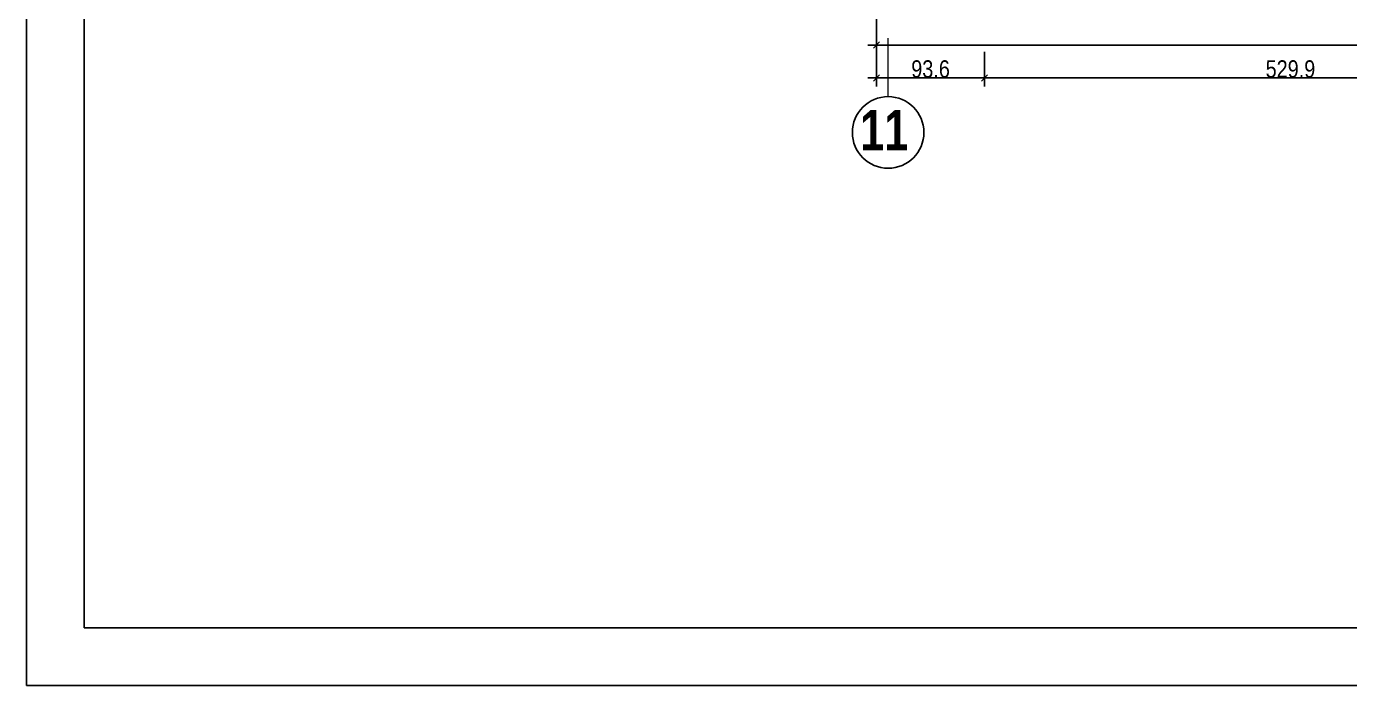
# Model space of a CAD drawing. Header units: millimetres. Extents: x 19188 to 26006, y -37354 to 0.
# Drawn here: x 19188 to 20334, y -37354 to -36783 of the extents above; entities that cross this region are included whole.
import ezdxf
from ezdxf.enums import TextEntityAlignment as Align

# ---------------------------------------------------------------- set-up
doc = ezdxf.new("R2010")
doc.units = ezdxf.units.MM
doc.linetypes.add('TIRETPTX2', pattern=[50.8, 25.4, -12.7, 0, -12.7])
for name, color, linetype in [('01-Cad  2', 1, 'Continuous'), ('01_cote_gen', 4, 'Continuous'), ('01_texte', 230, 'Continuous'), ('AA_COTES', 2, 'Continuous')]:
    doc.layers.add(name, color=color, linetype=linetype)
doc.layers.add('01_tram_axes', color=2, linetype='TIRETPTX2', lineweight=9)
doc.styles.add('impact', font='impact.ttf')
doc.styles.add('STYLE2', font='ARIALN.TTF')
doc.dimstyles.new('JB50', dxfattribs={"dimscale": 0.1, "dimtxt": 150, "dimasz": 15, "dimexe": 0.1, "dimexo": 0.1, "dimgap": 0.09, "dimtad": 1, "dimdec": 1, "dimdsep": 46, "dimtxsty": 'STYLE2', "dimblk1": 'BOND_G', "dimblk2": 'BOND_D', "dimsah": 1, "dimcen": 1.5, "dimdle": 0.01, "dimse1": 1, "dimse2": 1, "dimclrd": 4, "dimclre": 2, "dimclrt": 6, "dimazin": 2, "dimtfac": 2.333333, "dimtdec": 1, "dimtix": 1, "dimtmove": 2, "dimatfit": 3, "dimldrblk": 'BOND_G', "dimfxl": 1, "dimtolj": 1, "dimtzin": 0, "dimarcsym": 0})

# ---------------------------------------------------------------- blocks, each defined once
blk = doc.blocks.new('BOND_G')
at = {"layer": 'AA_COTES', "color": 0}
for p, q in [((0, -5), (0, 15)), ((5, 0), (-5, 0)), ((1.77, 1.77), (-1.77, -1.77))]:
    blk.add_line(p, q, dxfattribs=at)
blk = doc.blocks.new('BOND_D')
at = {"layer": 'AA_COTES', "color": 0}
for p, q in [((5, 0), (-5, 0)), ((-1.77, -1.77), (1.77, 1.77)), ((0, 5), (0, -15))]:
    blk.add_line(p, q, dxfattribs=at)
blk = doc.blocks.new('*D3090')
at = {"layer": '01_cote_gen', "color": 4, "lineweight": -2, "ltscale": 2, "transparency": 16777216}
blk.add_line((21306.7, -36799.3), (19925.7, -36799.3), dxfattribs=at)
at = {"layer": 'Defpoints', "color": 0, "ltscale": 2, "transparency": 16777216}
for p in [(19924.2, -36753.2), (21308.2, -36753.2), (19924.2, -36799.3)]:
    blk.add_point(p, dxfattribs=at)
at = {"layer": '01_cote_gen', "color": 4, "lineweight": -2, "ltscale": 2, "transparency": 16777216, "xscale": 1.5, "yscale": 1.5, "zscale": 1.5, "rotation": 180}
blk.add_blockref('BOND_D', (19924.2, -36799.3), dxfattribs=at)
at = {"layer": '01_cote_gen', "color": 4, "lineweight": -2, "ltscale": 2, "transparency": 16777216, "xscale": 1.5, "yscale": 1.5, "zscale": 1.5}
blk.add_blockref('BOND_G', (21308.2, -36799.3), dxfattribs=at)
at = {"layer": '01_cote_gen', "color": 6, "lineweight": 0, "ltscale": 2, "transparency": 16777216, "insert": (20616.2, -36791.7), "char_height": 15, "attachment_point": 5, "style": 'STYLE2'}
blk.add_mtext('\\A1;1384', dxfattribs=at)
blk = doc.blocks.new('*D2921')
at = {"layer": '01_cote_gen', "color": 4, "lineweight": -2, "ltscale": 0.1, "transparency": 16777216}
blk.add_line((20546.2, -36827.8), (20019.3, -36827.8), dxfattribs=at)
at = {"layer": 'Defpoints', "color": 0, "ltscale": 0.1, "transparency": 16777216}
for p in [(20017.8, -36787.7), (20017.8, -36827.8), (20547.7, -36827.7)]:
    blk.add_point(p, dxfattribs=at)
at = {"layer": '01_cote_gen', "color": 4, "lineweight": -2, "ltscale": 0.1, "transparency": 16777216, "xscale": 1.5, "yscale": 1.5, "zscale": 1.5, "rotation": 180}
blk.add_blockref('BOND_D', (20017.8, -36827.8), dxfattribs=at)
at = {"layer": '01_cote_gen', "color": 4, "lineweight": -2, "ltscale": 0.1, "transparency": 16777216, "xscale": 1.5, "yscale": 1.5, "zscale": 1.5}
blk.add_blockref('BOND_G', (20547.7, -36827.8), dxfattribs=at)
at = {"layer": '01_cote_gen', "color": 6, "ltscale": 0.1, "transparency": 16777216, "insert": (20282.8, -36820.1), "char_height": 15, "attachment_point": 5, "style": 'STYLE2'}
blk.add_mtext('\\A1;529.9', dxfattribs=at)
blk = doc.blocks.new('*D2922')
at = {"layer": '01_cote_gen', "color": 4, "lineweight": -2, "ltscale": 0.1, "transparency": 16777216}
blk.add_line((20016.3, -36827.8), (19925.7, -36827.8), dxfattribs=at)
at = {"layer": 'Defpoints', "color": 0, "ltscale": 0.1, "transparency": 16777216}
for p in [(19924.2, -36806.8), (20017.8, -36811.8), (19924.2, -36827.8)]:
    blk.add_point(p, dxfattribs=at)
at = {"layer": '01_cote_gen', "color": 4, "lineweight": -2, "ltscale": 0.1, "transparency": 16777216, "xscale": 1.5, "yscale": 1.5, "zscale": 1.5, "rotation": 180}
blk.add_blockref('BOND_D', (19924.2, -36827.8), dxfattribs=at)
at = {"layer": '01_cote_gen', "color": 4, "lineweight": -2, "ltscale": 0.1, "transparency": 16777216, "xscale": 1.5, "yscale": 1.5, "zscale": 1.5}
blk.add_blockref('BOND_G', (20017.8, -36827.8), dxfattribs=at)
at = {"layer": '01_cote_gen', "color": 6, "ltscale": 0.1, "transparency": 16777216, "insert": (19971, -36820.1), "char_height": 15, "attachment_point": 5, "style": 'STYLE2'}
blk.add_mtext('\\A1;93.6', dxfattribs=at)

msp = doc.modelspace()

# ---------------------------------------------------------------- linework, layer by layer
at = {"layer": '01-Cad  2'}
for p, q in [((19187.71, -37354.02), (19187.71, -33154.02)), ((19237.71, -33204.02), (19237.71, -37304.02)), ((24956.21, -37304.02), (19237.71, -37304.02)), ((24956.21, -37354.02), (19187.71, -37354.02))]:
    msp.add_line(p, q, dxfattribs=at)
at = {"layer": '01_texte'}
msp.add_circle((19934.22, -36874.98), 30.98, dxfattribs=at)
at = {"layer": '01_tram_axes', "color": 253, "ltscale": 2}
msp.add_line((19934.22, -36844), (19934.22, -33270.42), dxfattribs=at)

# ---------------------------------------------------------------- texts
at = {"layer": '01_texte', "style": 'impact'}
msp.add_text('11', height=35, dxfattribs=at).set_placement((19930.88, -36873.1), align=Align.MIDDLE_CENTER)

# ---------------------------------------------------------------- dimensions: what is measured, and where the dimension line sits
at = {"layer": '01_cote_gen', "lineweight": 0, "ltscale": 2}
dim = msp.add_linear_dim(base=(19924.22, -36799.34), p1=(21308.22, -36753.24), p2=(19924.22, -36753.24), dimstyle='JB50', dxfattribs=at)
dim.commit()
dim.dimension.update_dxf_attribs({"geometry": '*D3090', "text_midpoint": (20616.22, -36791.67)})
at = {"layer": '01_cote_gen', "ltscale": 0.1}
for base, p1, p2, picture, middle in [((20017.82, -36827.78), (20547.72, -36827.75), (20017.82, -36787.68), '*D2921', (20282.77, -36820.12)), ((19924.22, -36827.78), (20017.82, -36811.8), (19924.22, -36806.84), '*D2922', (19971.02, -36820.12))]:
    dim = msp.add_linear_dim(base=base, p1=p1, p2=p2, dimstyle='JB50', dxfattribs=at)
    dim.commit()
    dim.dimension.update_dxf_attribs({"geometry": picture, "text_midpoint": middle})

doc.saveas('drawing.dxf')
